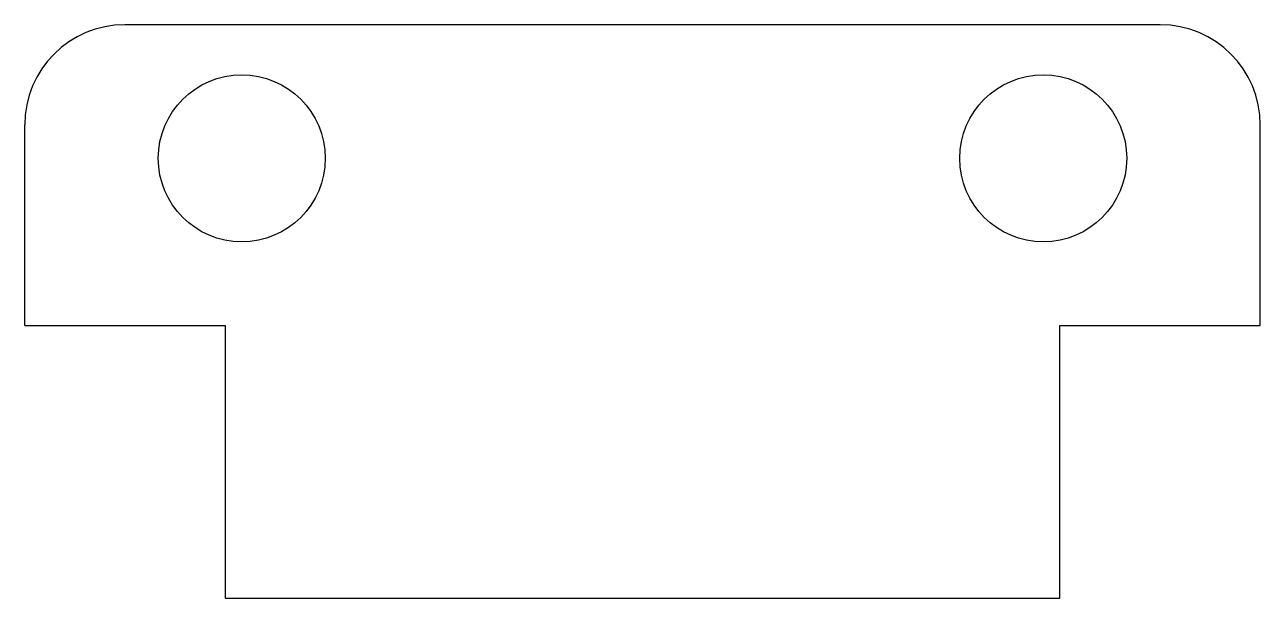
# Model space of a CAD drawing. Extents: x 0 to 37, y -8.2 to 9.
import ezdxf

# ---------------------------------------------------------------- set-up
doc = ezdxf.new("R2010")
doc.units = 0
doc.layers.get('0').update_dxf_attribs({"linetype": 'continuous'})

# ---------------------------------------------------------------- blocks, each defined once
blk = doc.blocks.new('BODY')
at = {"color": 0}
for p, q in [((34, 9), (3, 9)), ((0, 0), (0, 6)), ((37, 0), (37, 6)), ((0, 0), (6, 0)), ((6, 0), (6, -8.17137)), ((31, 0), (37, 0)), ((31, -8.17137), (31, 0)), ((6, -8.17137), (31, -8.17137))]:
    blk.add_line(p, q, dxfattribs=at)
for centre in [(6.5, 5), (30.5, 5)]:
    blk.add_circle(centre, 2.5, dxfattribs=at)
for centre, start, end in [((3, 6), 90, 180), ((34, 6), 0, 90)]:
    blk.add_arc(centre, 3, start, end, dxfattribs=at)

msp = doc.modelspace()

# ---------------------------------------------------------------- block references
at = {"color": 0}
msp.add_blockref('BODY', (0, 0), dxfattribs=at)

doc.saveas('drawing.dxf')
